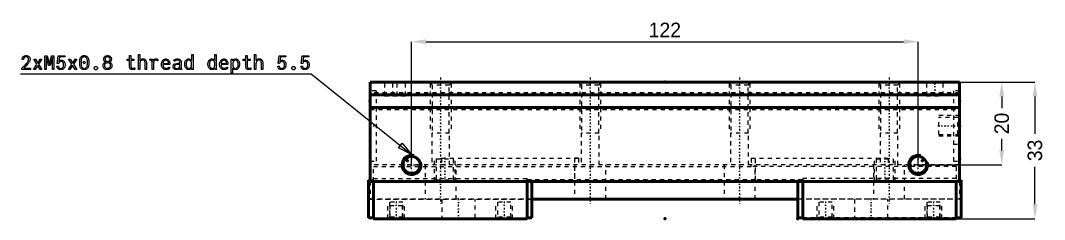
# Model space of a CAD drawing. Header units: millimetres. Extents: x 0 to 771, y 0 to 450.
# Drawn here: x 0 to 246.6, y 205.5 to 253.6 of the extents above; entities that cross this region are included whole.
import ezdxf

# ---------------------------------------------------------------- set-up
doc = ezdxf.new("R2010")
doc.units = ezdxf.units.MM
doc.linetypes.add('Center', pattern=[1.5, 0.45, -0.5, 0.05, -0.5])
doc.linetypes.add('Dashed', pattern=[2, 1, -1])
for name, color, linetype, lineweight in [('2d ConnectionPoints', 7, 'Continuous', 50), ('AM_0', 7, 'Continuous', 50), ('AM_5', 3, 'Continuous', 25), ('AM_7', 7, 'Center', 25), ('AM_9', 6, 'Dashed', 25)]:
    doc.layers.add(name, color=color, linetype=linetype, lineweight=lineweight)
doc.dimstyles.new('ISO-25', dxfattribs={"dimtxt": 2.5, "dimasz": 2.5, "dimexe": 1.25, "dimexo": 0.625, "dimtad": 1, "dimtxsty": 'Standard', "dimcen": 2.5, "dimadec": 0, "dimazin": 0, "dimtfac": 1, "dimtmove": 0, "dimatfit": 3, "dimfxl": 1, "dimarcsym": 0})

# ---------------------------------------------------------------- blocks, each defined once
blk = doc.blocks.new('4_MHF2_16D2_0__FINGER_1_0_in_MHF2_16D2_64_0___1400')
at = {"layer": 'AM_0'}
for p, q in [((83.8, 214.97), (83.8, 205.87)), ((84.2, 214.97), (83.8, 214.97)), ((85, 205.67), (85, 214.67)), ((122, 205.67), (122, 214.67)), ((123.2, 214.67), (123.2, 205.87)), ((85, 205.87), (83.8, 205.87)), ((85, 205.67), (122, 205.67)), ((122, 205.87), (123.2, 205.87))]:
    blk.add_line(p, q, dxfattribs=at)
at = {"layer": 'AM_5', "linetype": 'Dashed'}
for p, q in [((88.5, 205.67), (88.5, 209.67)), ((92.5, 205.67), (92.5, 209.67)), ((114.5, 205.67), (114.5, 209.67)), ((118.5, 205.67), (118.5, 209.67))]:
    blk.add_line(p, q, dxfattribs=at)
at = {"layer": 'AM_7'}
for p, q in [((90.5, 209.87), (90.5, 205.47)), ((105.5, 205.54), (105.5, 210.71)), ((116.5, 209.87), (116.5, 205.47))]:
    blk.add_line(p, q, dxfattribs=at)
at = {"layer": 'AM_9'}
for p, q in [((177, 215.07), (177, 220.27)), ((85, 214.67), (85, 218.27)), ((85, 218.27), (176, 218.27)), ((176, 218.27), (176, 218.67)), ((85, 214.97), (84.2, 214.97)), ((85, 215.37), (122, 215.37)), ((122, 214.67), (122, 215.37)), ((177, 215.07), (122, 215.07)), ((122, 214.97), (123.2, 214.97)), ((123.2, 215.07), (123.2, 214.67)), ((83.8, 210.37), (123.2, 210.37)), ((92.12, 209.67), (88.88, 209.67)), ((88.88, 209.67), (88.88, 206.05)), ((92.12, 206.05), (92.12, 209.67)), ((101.5, 210.37), (101.5, 205.87)), ((109.5, 205.87), (109.5, 210.37)), ((118.12, 209.67), (114.88, 209.67)), ((114.88, 209.67), (114.88, 206.05)), ((118.12, 206.05), (118.12, 209.67)), ((89, 208.87), (92, 208.87)), ((89, 208.87), (89, 205.87)), ((92, 205.87), (92, 208.87)), ((85, 205.87), (122, 205.87)), ((88.88, 206.05), (88.5, 205.67)), ((92.12, 206.05), (88.88, 206.05)), ((92.5, 205.67), (92.12, 206.05)), ((114.88, 206.05), (114.5, 205.67)), ((118.12, 206.05), (114.88, 206.05)), ((118.5, 205.67), (118.12, 206.05))]:
    blk.add_line(p, q, dxfattribs=at)
blk = doc.blocks.new('5_MHF2_16D2_0__FINGER_2_0_in_MHF2_16D2_64_0___1400')
at = {"layer": 'AM_0'}
for p, q in [((187.2, 205.87), (187.2, 214.67)), ((188.4, 214.67), (188.4, 205.67)), ((225.4, 214.67), (225.4, 205.67)), ((226.2, 214.97), (226.6, 214.97)), ((226.6, 205.87), (226.6, 214.97)), ((188.4, 205.87), (187.2, 205.87)), ((225.4, 205.67), (188.4, 205.67)), ((225.4, 205.87), (226.6, 205.87))]:
    blk.add_line(p, q, dxfattribs=at)
at = {"layer": 'AM_5', "linetype": 'Dashed'}
for p, q in [((191.9, 205.67), (191.9, 209.67)), ((195.9, 205.67), (195.9, 209.67)), ((217.9, 205.67), (217.9, 209.67)), ((221.9, 205.67), (221.9, 209.67))]:
    blk.add_line(p, q, dxfattribs=at)
at = {"layer": 'AM_7'}
for p, q in [((193.9, 209.87), (193.9, 205.47)), ((204.9, 205.54), (204.9, 210.71)), ((219.9, 209.87), (219.9, 205.47))]:
    blk.add_line(p, q, dxfattribs=at)
at = {"layer": 'AM_9'}
for p, q in [((134.4, 220.27), (133.4, 220.27)), ((133.4, 220.27), (133.4, 215.07)), ((134.4, 220.27), (134.4, 218.27)), ((225.4, 218.27), (176, 218.27)), ((225.4, 218.27), (225.4, 214.67)), ((188.4, 215.07), (177, 215.07)), ((187.2, 215.07), (187.2, 214.67)), ((188.4, 214.97), (187.2, 214.97)), ((225.4, 215.37), (188.4, 215.37)), ((188.4, 215.37), (188.4, 214.67)), ((225.4, 214.97), (226.2, 214.97)), ((226.6, 210.37), (187.2, 210.37)), ((192.28, 209.67), (192.28, 206.05)), ((195.52, 209.67), (192.28, 209.67)), ((195.52, 206.05), (195.52, 209.67)), ((200.9, 210.37), (200.9, 205.87)), ((208.9, 205.87), (208.9, 210.37)), ((218.28, 209.67), (218.28, 206.05)), ((221.52, 209.67), (218.28, 209.67)), ((221.52, 206.05), (221.52, 209.67)), ((218.4, 208.87), (218.4, 205.87)), ((218.4, 208.87), (221.4, 208.87)), ((221.4, 205.87), (221.4, 208.87)), ((225.4, 205.87), (188.4, 205.87)), ((192.28, 206.05), (191.9, 205.67)), ((195.52, 206.05), (192.28, 206.05)), ((195.9, 205.67), (195.52, 206.05)), ((218.28, 206.05), (217.9, 205.67)), ((221.52, 206.05), (218.28, 206.05)), ((221.9, 205.67), (221.52, 206.05))]:
    blk.add_line(p, q, dxfattribs=at)
blk = doc.blocks.new('6_MHF2_16D2_0__BODY_X_0_in_MHF2_16D2_64_0___1400')
at = {"layer": 'AM_0'}
for p, q in [((226.2, 238.67), (84.2, 238.67)), ((84.2, 238.67), (84.2, 214.67)), ((226.2, 238.67), (226.2, 214.67)), ((226.2, 235.57), (84.2, 235.57)), ((226.2, 232.57), (84.2, 232.57)), ((226.2, 214.67), (84.2, 214.67)), ((187.2, 210.37), (123.2, 210.37))]:
    blk.add_line(p, q, dxfattribs=at)
for centre in [(94.2, 218.67), (216.2, 218.67)]:
    blk.add_circle(centre, 2.07, dxfattribs=at)
at = {"layer": 'AM_5', "linetype": 'Dashed'}
for p, q in [((98.7, 238.37), (98.7, 226.37)), ((103.7, 238.37), (103.7, 226.37)), ((134.7, 238.37), (134.7, 226.37)), ((139.7, 238.37), (139.7, 226.37)), ((170.7, 238.37), (170.7, 226.37)), ((175.7, 238.37), (175.7, 226.37)), ((206.7, 238.37), (206.7, 226.37)), ((211.7, 238.37), (211.7, 226.37)), ((226.2, 230.57), (221.2, 230.57)), ((226.2, 225.57), (221.2, 225.57)), ((99.7, 214.67), (99.7, 220.17)), ((104.7, 214.67), (104.7, 220.17)), ((205.7, 214.67), (205.7, 220.17)), ((210.7, 214.67), (210.7, 220.17))]:
    blk.add_line(p, q, dxfattribs=at)
at = {"layer": 'AM_5'}
for centre in [(94.2, 218.67), (216.2, 218.67)]:
    blk.add_arc(centre, 2.5, 75, 15, dxfattribs=at)
at = {"layer": 'AM_7'}
for p, q in [((101.2, 239.77), (101.2, 208.97)), ((137.2, 239.77), (137.2, 208.97)), ((173.2, 239.77), (173.2, 208.97)), ((209.2, 239.77), (209.2, 208.97)), ((220.2, 238.52), (220.2, 235.22)), ((84.12, 228.07), (85.78, 228.07)), ((220.95, 228.07), (226.45, 228.07)), ((94.2, 216.05), (94.2, 221.3)), ((102.2, 220.45), (102.2, 214.4)), ((208.2, 220.45), (208.2, 214.4)), ((216.2, 216.05), (216.2, 221.3)), ((91.58, 218.67), (96.83, 218.67)), ((213.57, 218.67), (218.82, 218.67))]:
    blk.add_line(p, q, dxfattribs=at)
at = {"layer": 'AM_9'}
for p, q in [((226.2, 238.37), (84.2, 238.37)), ((87.7, 238.37), (87.7, 235.37)), ((89.7, 235.37), (89.7, 238.37)), ((90.7, 235.37), (90.7, 238.37)), ((92.7, 235.37), (92.7, 238.37)), ((98.7, 238.37), (99.13, 237.94)), ((99.13, 237.94), (99.13, 226.37)), ((103.27, 237.94), (99.13, 237.94)), ((103.27, 237.94), (103.7, 238.37)), ((103.27, 226.37), (103.27, 237.94)), ((134.7, 238.37), (135.13, 237.94)), ((135.13, 237.94), (135.13, 226.37)), ((139.27, 237.94), (135.13, 237.94)), ((139.27, 237.94), (139.7, 238.37)), ((139.27, 226.37), (139.27, 237.94)), ((170.7, 238.37), (171.13, 237.94)), ((171.13, 237.94), (171.13, 226.37)), ((175.27, 237.94), (171.13, 237.94)), ((175.27, 237.94), (175.7, 238.37)), ((175.27, 226.37), (175.27, 237.94)), ((206.7, 238.37), (207.13, 237.94)), ((207.13, 237.94), (207.13, 226.37)), ((211.27, 237.94), (207.13, 237.94)), ((211.27, 237.94), (211.7, 238.37)), ((211.27, 226.37), (211.27, 237.94)), ((218.2, 238.37), (218.2, 235.37)), ((222.2, 235.37), (222.2, 238.37)), ((85.7, 236.57), (84.2, 236.57)), ((226.2, 236.07), (84.2, 236.07)), ((85.7, 236.57), (85.7, 219.57)), ((87.7, 235.37), (92.7, 235.37)), ((218.2, 235.37), (222.2, 235.37)), ((226.2, 236.57), (224.7, 236.57)), ((224.7, 236.57), (224.7, 219.57)), ((84.2, 232.07), (226.2, 232.07)), ((226.2, 232.47), (224.7, 232.47)), ((221.2, 226), (221.2, 230.14)), ((225.77, 230.14), (221.2, 230.14)), ((226.2, 230.57), (225.77, 230.14)), ((225.77, 226), (225.77, 230.14)), ((99.05, 226.37), (99.05, 218.67)), ((103.35, 226.37), (99.05, 226.37)), ((103.35, 218.67), (103.35, 226.37)), ((135.05, 226.37), (135.05, 218.67)), ((139.35, 226.37), (135.05, 226.37)), ((139.35, 218.67), (139.35, 226.37)), ((171.05, 226.37), (171.05, 218.67)), ((175.35, 226.37), (171.05, 226.37)), ((175.35, 218.67), (175.35, 226.37)), ((207.05, 226.37), (207.05, 218.67)), ((211.35, 226.37), (207.05, 226.37)), ((211.35, 218.67), (211.35, 226.37)), ((221.2, 226), (225.77, 226)), ((225.77, 226), (226.2, 225.57)), ((224.7, 223.67), (226.2, 223.67)), ((84.2, 219.57), (85.7, 219.57)), ((100.13, 220.17), (100.13, 215.1)), ((100.13, 220.17), (104.27, 220.17)), ((101.4, 220.27), (101.4, 218.67)), ((101.4, 220.27), (134.4, 220.27)), ((104.27, 215.1), (104.27, 220.17)), ((134.4, 220.27), (134.4, 218.67)), ((176, 220.27), (176, 218.67)), ((176, 220.27), (209, 220.27)), ((206.13, 220.17), (206.13, 215.1)), ((206.13, 220.17), (210.27, 220.17)), ((209, 220.27), (209, 218.67)), ((210.27, 215.1), (210.27, 220.17)), ((224.7, 219.57), (226.2, 219.57)), ((226.2, 218.67), (84.2, 218.67)), ((97.45, 218.67), (97.45, 210.37)), ((104.95, 210.37), (104.95, 218.67)), ((133.45, 218.67), (133.45, 210.37)), ((140.95, 210.37), (140.95, 218.67)), ((169.45, 218.67), (169.45, 210.37)), ((176.95, 210.37), (176.95, 218.67)), ((205.45, 218.67), (205.45, 210.37)), ((212.95, 210.37), (212.95, 218.67)), ((84.2, 214.67), (84.2, 210.37)), ((100.13, 215.1), (99.7, 214.67)), ((100.13, 215.1), (104.27, 215.1)), ((104.7, 214.67), (104.27, 215.1)), ((206.13, 215.1), (205.7, 214.67)), ((206.13, 215.1), (210.27, 215.1)), ((210.7, 214.67), (210.27, 215.1)), ((226.2, 214.67), (226.2, 210.37)), ((123.2, 210.37), (84.2, 210.37)), ((226.2, 210.37), (187.2, 210.37))]:
    blk.add_line(p, q, dxfattribs=at)
blk = doc.blocks.new('*D26')
at = {"layer": 'AM_5', "color": 0, "lineweight": -2}
for p, q in [((226.2, 238.67), (244.35, 238.67)), ((244.35, 235.17), (244.35, 226.17)), ((244.35, 209.17), (244.35, 218.17)), ((225.4, 205.67), (244.35, 205.67))]:
    blk.add_line(p, q, dxfattribs=at)
at = {"layer": 'AM_5', "color": 0}
for points in [[(244.93, 235.17), (243.77, 235.17), (244.35, 238.67)], [(243.77, 209.17), (244.93, 209.17), (244.35, 205.67)]]:
    blk.add_solid(points, dxfattribs=at)
at = {"layer": 'Defpoints', "color": 0}
for p in [(226.2, 238.67), (225.4, 205.67), (244.35, 205.67)]:
    blk.add_point(p, dxfattribs=at)
at = {"layer": 'AM_5', "color": 0, "insert": (244.35, 222.17), "char_height": 3.5, "attachment_point": 5, "rotation": 90}
blk.add_mtext('33', dxfattribs=at)
blk = doc.blocks.new('*D27')
at = {"layer": 'AM_5', "color": 0, "lineweight": -2}
for p, q in [((226.2, 238.67), (236.35, 238.67)), ((236.35, 235.17), (236.35, 232.38)), ((236.35, 222.17), (236.35, 224.96)), ((216.2, 218.67), (236.35, 218.67))]:
    blk.add_line(p, q, dxfattribs=at)
at = {"layer": 'AM_5', "color": 0}
for points in [[(236.93, 235.17), (235.77, 235.17), (236.35, 238.67)], [(235.77, 222.17), (236.93, 222.17), (236.35, 218.67)]]:
    blk.add_solid(points, dxfattribs=at)
at = {"layer": 'Defpoints', "color": 0}
for p in [(226.2, 238.67), (216.2, 218.67), (236.35, 218.67)]:
    blk.add_point(p, dxfattribs=at)
at = {"layer": 'AM_5', "color": 0, "insert": (236.35, 228.67), "char_height": 3.5, "attachment_point": 5, "rotation": 90}
blk.add_mtext('20', dxfattribs=at)
blk = doc.blocks.new('*D28')
at = {"layer": 'AM_5', "color": 0, "lineweight": -2}
for p, q in [((94.2, 218.67), (94.2, 248.42)), ((97.7, 248.42), (212.7, 248.42)), ((216.2, 218.67), (216.2, 248.42))]:
    blk.add_line(p, q, dxfattribs=at)
at = {"layer": 'AM_5', "color": 0}
for points in [[(97.7, 249), (97.7, 247.84), (94.2, 248.42)], [(212.7, 247.84), (212.7, 249), (216.2, 248.42)]]:
    blk.add_solid(points, dxfattribs=at)
at = {"layer": 'Defpoints', "color": 0}
for p in [(216.2, 248.42), (94.2, 218.67), (216.2, 218.67)]:
    blk.add_point(p, dxfattribs=at)
at = {"layer": 'AM_5', "color": 0, "insert": (155.2, 251.26), "char_height": 3.5, "attachment_point": 5}
blk.add_mtext('122', dxfattribs=at)

msp = doc.modelspace()

# ---------------------------------------------------------------- linework, layer by layer
at = {"layer": '2d ConnectionPoints'}
for p in [(155.2, 238.67), (220.2, 238.47), (84.2, 234.07), (84.2, 234.07), (226.2, 234.07), (226.2, 234.07), (226.2, 228.07), (226.2, 228.07), (93.2, 219.67), (217.2, 219.67), (226.2, 220.07), (155.2, 205.67), (155.2, 205.67), (187.2, 205.67), (219.9, 205.67)]:
    msp.add_point(p, dxfattribs=at)
at = {"layer": 'AM_5'}
for p, q in [((0, 240.67), (70, 240.67)), ((70, 240.67), (94.2, 221.17))]:
    msp.add_line(p, q, dxfattribs=at)
for points in [[(0.453, 242.148), (0.453, 242.148), (0.603, 242.285), (0.816, 242.485), (0.816, 242.485), (1.016, 242.678), (1.142, 242.804), (1.142, 242.804), (1.263, 242.931), (1.436, 243.13), (1.436, 243.13), (1.599, 243.339), (1.702, 243.485), (1.702, 243.485), (1.793, 243.631), (1.891, 243.838), (1.891, 243.838), (1.944, 244.032), (1.954, 244.154), (1.954, 244.154), (1.951, 244.223), (1.935, 244.32), (1.935, 244.32), (1.905, 244.41), (1.877, 244.466), (1.877, 244.466), (1.844, 244.518), (1.785, 244.587), (1.785, 244.587), (1.716, 244.645), (1.664, 244.678), (1.664, 244.678), (1.609, 244.705), (1.521, 244.734), (1.521, 244.734), (1.426, 244.75), (1.36, 244.753), (1.36, 244.753), (1.287, 244.749), (1.184, 244.733), (1.184, 244.733), (1.088, 244.703), (1.028, 244.675), (1.028, 244.675), (0.973, 244.642), (0.899, 244.581), (0.899, 244.581), (0.836, 244.507), (0.801, 244.451), (0.801, 244.451), (0.771, 244.39), (0.739, 244.291), (0.739, 244.291), (0.722, 244.182), (0.719, 244.104), (0.378, 244.104), (0.378, 244.104), (0.383, 244.221), (0.411, 244.383), (0.411, 244.383), (0.462, 244.531), (0.51, 244.621), (0.51, 244.621), (0.566, 244.703), (0.665, 244.811), (0.665, 244.811), (0.78, 244.899), (0.866, 244.948), (0.866, 244.948), (0.957, 244.988), (1.101, 245.032), (1.101, 245.032), (1.254, 245.055), (1.36, 245.06), (1.36, 245.06), (1.46, 245.056), (1.604, 245.034), (1.604, 245.034), (1.743, 244.993), (1.831, 244.955), (1.831, 244.955), (1.915, 244.909), (2.028, 244.826), (2.028, 244.826), (2.125, 244.725), (2.181, 244.648), (2.181, 244.648), (2.228, 244.564), (2.279, 244.427), (2.279, 244.427), (2.306, 244.277), (2.311, 244.17), (2.311, 244.17), (2.304, 244.049), (2.263, 243.862), (2.263, 243.862), (2.188, 243.671), (2.118, 243.54), (2.118, 243.54), (2.038, 243.41), (1.908, 243.222), (1.908, 243.222), (1.767, 243.042), (1.666, 242.927), (1.666, 242.927), (1.558, 242.81), (1.376, 242.62), (1.376, 242.62), (1.171, 242.413), (1.021, 242.266), (0.78, 242.029), (2.409, 242.027), (2.409, 241.72), (0.332, 241.72), (0.332, 242.039), (0.453, 242.148)], [(3.969, 242.969), (3.2, 244.223), (3.599, 244.223), (4.172, 243.274), (4.775, 244.223), (5.136, 244.223), (4.377, 242.999), (5.173, 241.72), (4.77, 241.72), (4.165, 242.703), (3.526, 241.72), (3.157, 241.72), (3.969, 242.969)], [(5.875, 245.019), (6.462, 245.019), (6.963, 242.958), (7.459, 245.019), (8.055, 245.019), (8.055, 241.72), (7.718, 241.72), (7.718, 244.673), (7.695, 244.662), (7.172, 242.653), (6.758, 242.653), (6.228, 244.662), (6.212, 244.671), (6.212, 241.72), (5.875, 241.72), (5.875, 245.019)], [(9.717, 241.679), (9.717, 241.679), (9.615, 241.683), (9.468, 241.701), (9.468, 241.701), (9.331, 241.735), (9.244, 241.767), (9.244, 241.767), (9.163, 241.806), (9.054, 241.878), (9.054, 241.878), (8.96, 241.969), (8.906, 242.039), (8.906, 242.039), (8.861, 242.116), (8.811, 242.247), (8.811, 242.247), (8.785, 242.394), (8.78, 242.503), (9.135, 242.503), (9.135, 242.503), (9.141, 242.401), (9.176, 242.267), (9.176, 242.267), (9.24, 242.158), (9.3, 242.098), (9.3, 242.098), (9.37, 242.049), (9.49, 241.995), (9.49, 241.995), (9.628, 241.967), (9.731, 241.961), (9.731, 241.961), (9.819, 241.966), (9.939, 241.991), (9.939, 241.991), (10.045, 242.038), (10.109, 242.082), (10.109, 242.082), (10.165, 242.133), (10.239, 242.221), (10.239, 242.221), (10.298, 242.323), (10.329, 242.398), (10.329, 242.398), (10.355, 242.478), (10.382, 242.603), (10.382, 242.603), (10.397, 242.734), (10.4, 242.826), (10.4, 242.826), (10.397, 242.909), (10.383, 243.031), (10.383, 243.031), (10.356, 243.147), (10.331, 243.223), (10.331, 243.223), (10.301, 243.294), (10.246, 243.39), (10.246, 243.39), (10.177, 243.473), (10.124, 243.522), (10.124, 243.522), (10.066, 243.563), (9.969, 243.607), (9.969, 243.607), (9.86, 243.631), (9.781, 243.636), (9.781, 243.636), (9.696, 243.63), (9.577, 243.601), (9.577, 243.601), (9.467, 243.547), (9.399, 243.497), (9.399, 243.497), (9.337, 243.437), (9.26, 243.332), (9.26, 243.332), (9.203, 243.209), (9.176, 243.117), (8.83, 243.117), (9.067, 245.028), (10.673, 245.028), (10.673, 244.732), (9.39, 244.732), (9.244, 243.638), (9.244, 243.638), (9.292, 243.697), (9.367, 243.773), (9.367, 243.773), (9.446, 243.837), (9.501, 243.871), (9.501, 243.871), (9.559, 243.899), (9.652, 243.93), (9.652, 243.93), (9.754, 243.946), (9.826, 243.95), (9.826, 243.95), (9.938, 243.943), (10.094, 243.912), (10.094, 243.912), (10.236, 243.853), (10.322, 243.799), (10.322, 243.799), (10.402, 243.735), (10.507, 243.622), (10.507, 243.622), (10.593, 243.49), (10.641, 243.391), (10.641, 243.391), (10.68, 243.285), (10.723, 243.118), (10.723, 243.118), (10.746, 242.941), (10.75, 242.817), (10.75, 242.817), (10.745, 242.686), (10.718, 242.501), (10.718, 242.501), (10.667, 242.33), (10.62, 242.224), (10.62, 242.224), (10.564, 242.125), (10.465, 241.994), (10.465, 241.994), (10.346, 241.884), (10.256, 241.822), (10.256, 241.822), (10.16, 241.771), (10.004, 241.715), (10.004, 241.715), (9.836, 241.685), (9.717, 241.679)], [(12.369, 242.969), (11.6, 244.223), (11.999, 244.223), (12.572, 243.274), (13.175, 244.223), (13.536, 244.223), (12.777, 242.999), (13.573, 241.72), (13.17, 241.72), (12.565, 242.703), (11.926, 241.72), (11.557, 241.72), (12.369, 242.969)], [(15.363, 241.675), (15.363, 241.675), (15.191, 241.683), (14.965, 241.727), (14.965, 241.727), (14.777, 241.808), (14.673, 241.884), (14.673, 241.884), (14.584, 241.974), (14.473, 242.132), (14.473, 242.132), (14.391, 242.318), (14.351, 242.458), (14.351, 242.458), (14.322, 242.612), (14.289, 242.871), (14.289, 242.871), (14.272, 243.165), (14.268, 243.381), (14.268, 243.381), (14.272, 243.591), (14.289, 243.879), (14.289, 243.879), (14.322, 244.134), (14.353, 244.286), (14.353, 244.286), (14.393, 244.425), (14.476, 244.61), (14.476, 244.61), (14.587, 244.767), (14.677, 244.856), (14.677, 244.856), (14.781, 244.931), (14.968, 245.012), (14.968, 245.012), (15.193, 245.056), (15.363, 245.064), (15.363, 245.064), (15.534, 245.056), (15.759, 245.012), (15.759, 245.012), (15.947, 244.931), (16.051, 244.856), (16.051, 244.856), (16.141, 244.767), (16.252, 244.61), (16.252, 244.61), (16.336, 244.425), (16.376, 244.287), (16.376, 244.287), (16.407, 244.136), (16.44, 243.88), (16.44, 243.88), (16.458, 243.592), (16.462, 243.381), (16.462, 243.381), (16.458, 243.169), (16.439, 242.877), (16.439, 242.877), (16.405, 242.619), (16.373, 242.464), (16.373, 242.464), (16.331, 242.323), (16.246, 242.135), (16.246, 242.135), (16.133, 241.975), (16.043, 241.885), (16.043, 241.885), (15.939, 241.809), (15.752, 241.727), (15.752, 241.727), (15.53, 241.683), (15.363, 241.675)], [(15.363, 241.975), (15.363, 241.975), (15.483, 241.982), (15.641, 242.02), (15.641, 242.02), (15.773, 242.091), (15.846, 242.157), (15.846, 242.157), (15.909, 242.234), (15.988, 242.369), (15.988, 242.369), (16.046, 242.525), (16.074, 242.641), (16.074, 242.641), (16.095, 242.768), (16.117, 242.978), (16.117, 242.978), (16.129, 243.211), (16.132, 243.381), (16.132, 243.381), (16.13, 243.56), (16.119, 243.802), (16.119, 243.802), (16.099, 244.013), (16.08, 244.135), (16.08, 244.135), (16.055, 244.245), (16, 244.393), (16, 244.393), (15.924, 244.519), (15.862, 244.591), (15.862, 244.591), (15.789, 244.652), (15.654, 244.717), (15.654, 244.717), (15.489, 244.753), (15.363, 244.759), (15.363, 244.759), (15.237, 244.753), (15.074, 244.717), (15.074, 244.717), (14.94, 244.652), (14.867, 244.591), (14.867, 244.591), (14.805, 244.519), (14.729, 244.393), (14.729, 244.393), (14.675, 244.245), (14.65, 244.135), (14.65, 244.135), (14.631, 244.013), (14.611, 243.802), (14.611, 243.802), (14.6, 243.56), (14.598, 243.381), (14.598, 243.381), (14.601, 243.21), (14.612, 242.975), (14.612, 242.975), (14.634, 242.765), (14.654, 242.639), (14.654, 242.639), (14.681, 242.524), (14.738, 242.368), (14.738, 242.368), (14.815, 242.234), (14.878, 242.157), (14.878, 242.157), (14.951, 242.091), (15.083, 242.02), (15.083, 242.02), (15.242, 241.982), (15.363, 241.975)], [(20.97, 241.684), (20.97, 241.684), (20.855, 241.687), (20.69, 241.708), (20.69, 241.708), (20.534, 241.745), (20.435, 241.78), (20.435, 241.78), (20.341, 241.823), (20.215, 241.905), (20.215, 241.905), (20.107, 242.007), (20.044, 242.086), (20.044, 242.086), (19.99, 242.174), (19.933, 242.323), (19.933, 242.323), (19.902, 242.493), (19.896, 242.616), (19.896, 242.616), (19.902, 242.735), (19.933, 242.9), (19.933, 242.9), (19.991, 243.049), (20.045, 243.14), (20.045, 243.14), (20.108, 243.222), (20.219, 243.328), (20.219, 243.328), (20.348, 243.413), (20.444, 243.458), (20.444, 243.458), (20.299, 243.557), (20.142, 243.75), (20.142, 243.75), (20.057, 243.999), (20.041, 244.195), (20.041, 244.195), (20.047, 244.305), (20.074, 244.457), (20.074, 244.457), (20.126, 244.593), (20.173, 244.675), (20.173, 244.675), (20.229, 244.75), (20.325, 244.846), (20.325, 244.846), (20.436, 244.925), (20.518, 244.968), (20.518, 244.968), (20.604, 245.002), (20.737, 245.04), (20.737, 245.04), (20.875, 245.06), (20.97, 245.064), (20.97, 245.064), (21.069, 245.061), (21.212, 245.042), (21.212, 245.042), (21.347, 245.007), (21.434, 244.974), (21.434, 244.974), (21.515, 244.935), (21.624, 244.861), (21.624, 244.861), (21.719, 244.769), (21.774, 244.699), (21.774, 244.699), (21.82, 244.621), (21.87, 244.492), (21.87, 244.492), (21.897, 244.346), (21.902, 244.241), (21.902, 244.241), (21.898, 244.137), (21.874, 243.99), (21.874, 243.99), (21.831, 243.855), (21.791, 243.771), (21.791, 243.771), (21.743, 243.693), (21.656, 243.591), (21.656, 243.591), (21.553, 243.507), (21.475, 243.46), (21.475, 243.46), (21.572, 243.413), (21.704, 243.326), (21.704, 243.326), (21.817, 243.222), (21.882, 243.142), (21.882, 243.142), (21.937, 243.056), (21.996, 242.916), (21.996, 242.916), (22.028, 242.765), (22.034, 242.657), (22.034, 242.657), (22.028, 242.527), (21.997, 242.348), (21.997, 242.348), (21.94, 242.192), (21.886, 242.1), (21.886, 242.1), (21.824, 242.017), (21.715, 241.911), (21.715, 241.911), (21.591, 241.827), (21.498, 241.783), (21.498, 241.783), (21.401, 241.747), (21.246, 241.708), (21.246, 241.708), (21.083, 241.688), (20.97, 241.684)], [(20.97, 243.661), (20.97, 243.661), (21.081, 243.666), (21.229, 243.695), (21.229, 243.695), (21.354, 243.749), (21.425, 243.799), (21.425, 243.799), (21.484, 243.859), (21.547, 243.964), (21.547, 243.964), (21.582, 244.088), (21.588, 244.182), (21.588, 244.182), (21.582, 244.285), (21.549, 244.423), (21.549, 244.423), (21.486, 244.539), (21.429, 244.605), (21.429, 244.605), (21.36, 244.66), (21.235, 244.719), (21.235, 244.719), (21.084, 244.751), (20.97, 244.757), (20.97, 244.757), (20.858, 244.751), (20.711, 244.718), (20.711, 244.718), (20.588, 244.658), (20.519, 244.602), (20.519, 244.602), (20.462, 244.536), (20.4, 244.418), (20.4, 244.418), (20.366, 244.278), (20.36, 244.172), (20.36, 244.172), (20.366, 244.08), (20.399, 243.958), (20.399, 243.958), (20.46, 243.854), (20.516, 243.796), (20.516, 243.796), (20.584, 243.747), (20.707, 243.694), (20.707, 243.694), (20.856, 243.666), (20.97, 243.661)], [(26.909, 241.67), (26.909, 241.67), (26.83, 241.673), (26.722, 241.691), (26.722, 241.691), (26.625, 241.725), (26.566, 241.755), (26.566, 241.755), (26.513, 241.792), (26.444, 241.857), (26.444, 241.857), (26.387, 241.934), (26.356, 241.992), (26.356, 241.992), (26.33, 242.054), (26.303, 242.154), (26.303, 242.154), (26.288, 242.262), (26.285, 242.339), (26.285, 243.904), (25.657, 243.904), (25.657, 244.223), (26.285, 244.223), (26.285, 245.046), (26.613, 245.046), (26.613, 244.223), (27.323, 244.223), (27.323, 243.904), (26.613, 243.904), (26.613, 242.453), (26.613, 242.453), (26.614, 242.395), (26.621, 242.317), (26.621, 242.317), (26.634, 242.249), (26.646, 242.209), (26.646, 242.209), (26.661, 242.174), (26.694, 242.127), (26.694, 242.127), (26.739, 242.088), (26.774, 242.066), (26.774, 242.066), (26.816, 242.048), (26.891, 242.028), (26.891, 242.028), (26.981, 242.018), (27.05, 242.016), (27.05, 242.016), (27.1, 242.019), (27.207, 242.034), (27.207, 242.034), (27.351, 242.062), (27.468, 242.089), (27.514, 242.098), (27.514, 241.756), (27.514, 241.756), (27.449, 241.742), (27.354, 241.723), (27.354, 241.723), (27.261, 241.705), (27.201, 241.695), (27.201, 241.695), (27.141, 241.686), (27.053, 241.676), (27.053, 241.676), (26.966, 241.671), (26.909, 241.67)], [(28.389, 245.315), (28.717, 245.315), (28.717, 243.863), (28.717, 243.863), (28.774, 243.943), (28.871, 244.047), (28.871, 244.047), (28.982, 244.134), (29.062, 244.182), (29.062, 244.182), (29.147, 244.221), (29.28, 244.263), (29.28, 244.263), (29.418, 244.286), (29.513, 244.291), (29.513, 244.291), (29.811, 244.255), (30.134, 244.067), (30.134, 244.067), (30.308, 243.717), (30.341, 243.394), (30.341, 241.72), (30.013, 241.72), (30.013, 243.249), (30.013, 243.249), (30.012, 243.339), (30.004, 243.462), (30.004, 243.462), (29.99, 243.572), (29.977, 243.638), (29.977, 243.638), (29.959, 243.698), (29.919, 243.781), (29.919, 243.781), (29.863, 243.854), (29.817, 243.897), (29.817, 243.897), (29.762, 243.934), (29.662, 243.974), (29.662, 243.974), (29.539, 243.995), (29.445, 244), (29.445, 244), (29.301, 243.988), (29.116, 243.926), (29.116, 243.926), (28.969, 243.81), (28.891, 243.704), (28.891, 243.704), (28.828, 243.576), (28.76, 243.348), (28.76, 243.348), (28.724, 243.076), (28.717, 242.871), (28.717, 241.72), (28.389, 241.72), (28.389, 245.315)], [(31.687, 241.72), (31.687, 241.72), (31.688, 241.823), (31.69, 242.035), (31.69, 242.035), (31.693, 242.317), (31.696, 242.544), (31.701, 243.003), (31.701, 243.003), (31.7, 243.123), (31.698, 243.283), (31.698, 243.283), (31.694, 243.419), (31.691, 243.496), (31.691, 243.496), (31.686, 243.563), (31.679, 243.651), (31.679, 243.651), (31.67, 243.722), (31.663, 243.761), (31.663, 243.761), (31.656, 243.796), (31.643, 243.849), (31.643, 243.849), (31.627, 243.903), (31.614, 243.94), (31.169, 243.94), (31.169, 244.223), (31.876, 244.223), (31.928, 243.727), (31.928, 243.727), (31.947, 243.794), (31.984, 243.888), (31.984, 243.888), (32.034, 243.973), (32.074, 244.023), (32.074, 244.023), (32.118, 244.07), (32.189, 244.13), (32.189, 244.13), (32.266, 244.18), (32.321, 244.207), (32.321, 244.207), (32.377, 244.229), (32.46, 244.253), (32.46, 244.253), (32.543, 244.266), (32.597, 244.268), (32.597, 244.268), (32.665, 244.265), (32.768, 244.25), (32.768, 244.25), (32.87, 244.223), (32.937, 244.197), (32.937, 244.197), (33.002, 244.168), (33.09, 244.117), (33.09, 244.117), (33.164, 244.06), (33.207, 244.018), (33.016, 243.795), (33.016, 243.795), (32.99, 243.82), (32.942, 243.857), (32.942, 243.857), (32.882, 243.892), (32.835, 243.915), (32.835, 243.915), (32.784, 243.936), (32.702, 243.958), (32.702, 243.958), (32.614, 243.97), (32.552, 243.972), (32.552, 243.972), (32.441, 243.96), (32.3, 243.895), (32.3, 243.895), (32.192, 243.774), (32.138, 243.663), (32.138, 243.663), (32.095, 243.528), (32.049, 243.283), (32.049, 243.283), (32.024, 242.987), (32.019, 242.762), (32.019, 241.72), (31.687, 241.72)], [(35.008, 241.684), (35.008, 241.684), (34.909, 241.689), (34.761, 241.717), (34.761, 241.717), (34.614, 241.769), (34.517, 241.817), (34.517, 241.817), (34.423, 241.876), (34.294, 241.99), (34.294, 241.99), (34.179, 242.132), (34.111, 242.243), (34.111, 242.243), (34.052, 242.367), (33.989, 242.577), (33.989, 242.577), (33.955, 242.815), (33.948, 242.989), (33.948, 242.989), (33.954, 243.127), (33.984, 243.325), (33.984, 243.325), (34.041, 243.511), (34.094, 243.63), (34.094, 243.63), (34.156, 243.741), (34.264, 243.889), (34.264, 243.889), (34.39, 244.015), (34.484, 244.087), (34.484, 244.087), (34.583, 244.147), (34.738, 244.213), (34.738, 244.213), (34.901, 244.248), (35.013, 244.254), (35.013, 244.254), (35.123, 244.248), (35.279, 244.215), (35.279, 244.215), (35.424, 244.152), (35.514, 244.095), (35.514, 244.095), (35.598, 244.025), (35.71, 243.898), (35.71, 243.898), (35.805, 243.743), (35.858, 243.624), (35.858, 243.624), (35.903, 243.495), (35.951, 243.281), (35.951, 243.281), (35.977, 243.045), (35.982, 242.876), (34.308, 242.876), (34.308, 242.876), (34.312, 242.716), (34.349, 242.507), (34.349, 242.507), (34.42, 242.334), (34.486, 242.239), (34.486, 242.239), (34.567, 242.16), (34.71, 242.075), (34.71, 242.075), (34.883, 242.029), (35.013, 242.02), (35.013, 242.02), (35.115, 242.023), (35.255, 242.039), (35.255, 242.039), (35.38, 242.067), (35.455, 242.093), (35.455, 242.093), (35.525, 242.123), (35.624, 242.173), (35.624, 242.173), (35.716, 242.227), (35.773, 242.266), (35.959, 241.993), (35.959, 241.993), (35.89, 241.941), (35.776, 241.87), (35.776, 241.87), (35.649, 241.808), (35.558, 241.771), (35.558, 241.771), (35.46, 241.74), (35.303, 241.706), (35.303, 241.706), (35.131, 241.687), (35.008, 241.684)], [(37.565, 241.675), (37.565, 241.675), (37.473, 241.678), (37.343, 241.694), (37.343, 241.694), (37.222, 241.723), (37.146, 241.751), (37.146, 241.751), (37.076, 241.784), (36.982, 241.847), (36.982, 241.847), (36.902, 241.925), (36.856, 241.985), (36.856, 241.985), (36.818, 242.051), (36.777, 242.162), (36.777, 242.162), (36.755, 242.287), (36.75, 242.377), (36.75, 242.377), (36.767, 242.559), (36.856, 242.785), (36.856, 242.785), (37.02, 242.956), (37.172, 243.038), (37.172, 243.038), (37.346, 243.101), (37.627, 243.168), (37.627, 243.168), (37.931, 243.202), (38.147, 243.206), (38.407, 243.201), (38.407, 243.303), (38.407, 243.303), (38.405, 243.362), (38.399, 243.448), (38.399, 243.448), (38.386, 243.532), (38.375, 243.587), (38.375, 243.587), (38.358, 243.64), (38.318, 243.717), (38.318, 243.717), (38.259, 243.791), (38.21, 243.838), (38.21, 243.838), (38.151, 243.88), (38.042, 243.925), (38.042, 243.925), (37.907, 243.949), (37.804, 243.954), (37.804, 243.954), (37.72, 243.951), (37.602, 243.938), (37.602, 243.938), (37.493, 243.912), (37.425, 243.888), (37.425, 243.888), (37.358, 243.859), (37.251, 243.807), (37.251, 243.807), (37.138, 243.743), (37.06, 243.695), (36.891, 243.94), (36.891, 243.94), (36.947, 243.976), (37.025, 244.023), (37.025, 244.023), (37.097, 244.066), (37.143, 244.091), (37.143, 244.091), (37.19, 244.114), (37.27, 244.148), (37.27, 244.148), (37.363, 244.181), (37.432, 244.202), (37.432, 244.202), (37.505, 244.221), (37.62, 244.241), (37.62, 244.241), (37.741, 244.252), (37.826, 244.254), (37.826, 244.254), (37.981, 244.247), (38.182, 244.209), (38.182, 244.209), (38.346, 244.137), (38.435, 244.071), (38.435, 244.071), (38.509, 243.997), (38.598, 243.883), (38.598, 243.883), (38.659, 243.764), (38.684, 243.683), (38.684, 243.683), (38.701, 243.602), (38.72, 243.483), (38.72, 243.483), (38.73, 243.366), (38.732, 243.29), (38.732, 242.421), (38.732, 242.421), (38.734, 242.291), (38.742, 242.086), (38.742, 242.086), (38.758, 241.87), (38.773, 241.72), (38.461, 241.72), (38.461, 241.72), (38.459, 241.743), (38.457, 241.785), (38.457, 241.785), (38.454, 241.837), (38.452, 241.877), (38.438, 242.066), (38.438, 242.066), (38.385, 241.988), (38.287, 241.888), (38.287, 241.888), (38.166, 241.808), (38.073, 241.767), (38.073, 241.767), (37.975, 241.733), (37.824, 241.698), (37.824, 241.698), (37.67, 241.678), (37.565, 241.675)], [(40.517, 241.693), (40.517, 241.693), (40.392, 241.7), (40.221, 241.741), (40.221, 241.741), (40.069, 241.816), (39.978, 241.885), (39.978, 241.885), (39.896, 241.966), (39.79, 242.104), (39.79, 242.104), (39.705, 242.262), (39.66, 242.377), (39.66, 242.377), (39.623, 242.499), (39.583, 242.684), (39.583, 242.684), (39.561, 242.874), (39.557, 243.003), (39.557, 243.003), (39.561, 243.126), (39.582, 243.307), (39.582, 243.307), (39.621, 243.483), (39.657, 243.598), (39.657, 243.598), (39.702, 243.708), (39.785, 243.858), (39.785, 243.858), (39.889, 243.989), (39.969, 244.067), (39.969, 244.067), (40.058, 244.133), (40.206, 244.204), (40.206, 244.204), (40.373, 244.242), (40.494, 244.25), (40.494, 244.25), (40.585, 244.246), (40.715, 244.227), (40.715, 244.227), (40.839, 244.191), (40.918, 244.158), (40.918, 244.158), (40.992, 244.116), (41.093, 244.036), (41.093, 244.036), (41.18, 243.934), (41.232, 243.854), (41.232, 245.315), (41.559, 245.315), (41.559, 242.266), (41.559, 242.266), (41.559, 242.233), (41.56, 242.18), (41.56, 242.18), (41.561, 242.122), (41.561, 242.081), (41.561, 242.081), (41.562, 242.04), (41.564, 241.987), (41.564, 241.987), (41.565, 241.943), (41.566, 241.918), (41.573, 241.72), (41.282, 241.72), (41.232, 242.075), (41.232, 242.075), (41.17, 241.998), (41.074, 241.899), (41.074, 241.899), (40.975, 241.822), (40.906, 241.781), (40.906, 241.781), (40.835, 241.749), (40.723, 241.715), (40.723, 241.715), (40.602, 241.696), (40.517, 241.693)], [(46.117, 241.693), (46.117, 241.693), (45.992, 241.7), (45.821, 241.741), (45.821, 241.741), (45.669, 241.816), (45.578, 241.885), (45.578, 241.885), (45.496, 241.966), (45.39, 242.104), (45.39, 242.104), (45.305, 242.262), (45.26, 242.377), (45.26, 242.377), (45.223, 242.499), (45.183, 242.684), (45.183, 242.684), (45.161, 242.874), (45.157, 243.003), (45.157, 243.003), (45.161, 243.126), (45.182, 243.307), (45.182, 243.307), (45.221, 243.483), (45.257, 243.598), (45.257, 243.598), (45.302, 243.708), (45.385, 243.858), (45.385, 243.858), (45.489, 243.989), (45.569, 244.067), (45.569, 244.067), (45.658, 244.133), (45.806, 244.204), (45.806, 244.204), (45.973, 244.242), (46.094, 244.25), (46.094, 244.25), (46.185, 244.246), (46.315, 244.227), (46.315, 244.227), (46.439, 244.191), (46.518, 244.158), (46.518, 244.158), (46.592, 244.116), (46.693, 244.036), (46.693, 244.036), (46.78, 243.934), (46.832, 243.854), (46.832, 245.315), (47.159, 245.315), (47.159, 242.266), (47.159, 242.266), (47.159, 242.233), (47.16, 242.18), (47.16, 242.18), (47.161, 242.122), (47.161, 242.081), (47.161, 242.081), (47.162, 242.04), (47.164, 241.987), (47.164, 241.987), (47.165, 241.943), (47.166, 241.918), (47.173, 241.72), (46.882, 241.72), (46.832, 242.075), (46.832, 242.075), (46.77, 241.998), (46.674, 241.899), (46.674, 241.899), (46.575, 241.822), (46.506, 241.781), (46.506, 241.781), (46.435, 241.749), (46.323, 241.715), (46.323, 241.715), (46.202, 241.696), (46.117, 241.693)], [(49.008, 241.684), (49.008, 241.684), (48.909, 241.689), (48.761, 241.717), (48.761, 241.717), (48.614, 241.769), (48.517, 241.817), (48.517, 241.817), (48.423, 241.876), (48.294, 241.99), (48.294, 241.99), (48.179, 242.132), (48.111, 242.243), (48.111, 242.243), (48.052, 242.367), (47.989, 242.577), (47.989, 242.577), (47.955, 242.815), (47.948, 242.989), (47.948, 242.989), (47.954, 243.127), (47.984, 243.325), (47.984, 243.325), (48.041, 243.511), (48.094, 243.63), (48.094, 243.63), (48.156, 243.741), (48.264, 243.889), (48.264, 243.889), (48.39, 244.015), (48.484, 244.087), (48.484, 244.087), (48.583, 244.147), (48.738, 244.213), (48.738, 244.213), (48.901, 244.248), (49.013, 244.254), (49.013, 244.254), (49.123, 244.248), (49.279, 244.215), (49.279, 244.215), (49.424, 244.152), (49.514, 244.095), (49.514, 244.095), (49.598, 244.025), (49.71, 243.898), (49.71, 243.898), (49.805, 243.743), (49.858, 243.624), (49.858, 243.624), (49.903, 243.495), (49.951, 243.281), (49.951, 243.281), (49.977, 243.045), (49.982, 242.876), (48.308, 242.876), (48.308, 242.876), (48.312, 242.716), (48.349, 242.507), (48.349, 242.507), (48.42, 242.334), (48.486, 242.239), (48.486, 242.239), (48.567, 242.16), (48.71, 242.075), (48.71, 242.075), (48.883, 242.029), (49.013, 242.02), (49.013, 242.02), (49.115, 242.023), (49.255, 242.039), (49.255, 242.039), (49.38, 242.067), (49.455, 242.093), (49.455, 242.093), (49.525, 242.123), (49.624, 242.173), (49.624, 242.173), (49.716, 242.227), (49.773, 242.266), (49.959, 241.993), (49.959, 241.993), (49.89, 241.941), (49.776, 241.87), (49.776, 241.87), (49.649, 241.808), (49.558, 241.771), (49.558, 241.771), (49.46, 241.74), (49.303, 241.706), (49.303, 241.706), (49.131, 241.687), (49.008, 241.684)], [(50.778, 243.663), (50.778, 243.663), (50.777, 243.784), (50.774, 243.956), (50.774, 243.956), (50.769, 244.119), (50.764, 244.223), (51.078, 244.223), (51.092, 243.79), (51.092, 243.79), (51.146, 243.878), (51.236, 243.994), (51.236, 243.994), (51.338, 244.09), (51.411, 244.144), (51.411, 244.144), (51.489, 244.189), (51.615, 244.237), (51.615, 244.237), (51.751, 244.263), (51.847, 244.268), (51.847, 244.268), (51.967, 244.26), (52.132, 244.22), (52.132, 244.22), (52.279, 244.146), (52.366, 244.077), (52.366, 244.077), (52.444, 243.996), (52.545, 243.86), (52.545, 243.86), (52.626, 243.704), (52.669, 243.59), (52.669, 243.59), (52.704, 243.471), (52.742, 243.289), (52.742, 243.289), (52.762, 243.102), (52.766, 242.976), (52.766, 242.976), (52.762, 242.845), (52.74, 242.655), (52.74, 242.655), (52.698, 242.471), (52.66, 242.352), (52.66, 242.352), (52.613, 242.239), (52.525, 242.086), (52.525, 242.086), (52.415, 241.952), (52.329, 241.874), (52.329, 241.874), (52.235, 241.807), (52.076, 241.735), (52.076, 241.735), (51.896, 241.696), (51.765, 241.688), (51.765, 241.688), (51.682, 241.691), (51.566, 241.709), (51.566, 241.709), (51.46, 241.741), (51.395, 241.771), (51.395, 241.771), (51.334, 241.808), (51.245, 241.878), (51.245, 241.878), (51.16, 241.966), (51.105, 242.034), (51.105, 240.856), (50.778, 240.856), (50.778, 243.663)], [(54.909, 241.67), (54.909, 241.67), (54.83, 241.673), (54.722, 241.691), (54.722, 241.691), (54.625, 241.725), (54.566, 241.755), (54.566, 241.755), (54.513, 241.792), (54.444, 241.857), (54.444, 241.857), (54.387, 241.934), (54.356, 241.992), (54.356, 241.992), (54.33, 242.054), (54.303, 242.154), (54.303, 242.154), (54.288, 242.262), (54.285, 242.339), (54.285, 243.904), (53.657, 243.904), (53.657, 244.223), (54.285, 244.223), (54.285, 245.046), (54.613, 245.046), (54.613, 244.223), (55.323, 244.223), (55.323, 243.904), (54.613, 243.904), (54.613, 242.453), (54.613, 242.453), (54.614, 242.395), (54.621, 242.317), (54.621, 242.317), (54.634, 242.249), (54.646, 242.209), (54.646, 242.209), (54.661, 242.174), (54.694, 242.127), (54.694, 242.127), (54.739, 242.088), (54.774, 242.066), (54.774, 242.066), (54.816, 242.048), (54.891, 242.028), (54.891, 242.028), (54.981, 242.018), (55.05, 242.016), (55.05, 242.016), (55.1, 242.019), (55.207, 242.034), (55.207, 242.034), (55.351, 242.062), (55.468, 242.089), (55.514, 242.098), (55.514, 241.756), (55.514, 241.756), (55.449, 241.742), (55.354, 241.723), (55.354, 241.723), (55.261, 241.705), (55.201, 241.695), (55.201, 241.695), (55.141, 241.686), (55.053, 241.676), (55.053, 241.676), (54.966, 241.671), (54.909, 241.67)], [(56.389, 245.315), (56.717, 245.315), (56.717, 243.863), (56.717, 243.863), (56.774, 243.943), (56.871, 244.047), (56.871, 244.047), (56.982, 244.134), (57.062, 244.182), (57.062, 244.182), (57.147, 244.221), (57.28, 244.263), (57.28, 244.263), (57.418, 244.286), (57.513, 244.291), (57.513, 244.291), (57.811, 244.255), (58.134, 244.067), (58.134, 244.067), (58.308, 243.717), (58.341, 243.394), (58.341, 241.72), (58.013, 241.72), (58.013, 243.249), (58.013, 243.249), (58.012, 243.339), (58.004, 243.462), (58.004, 243.462), (57.99, 243.572), (57.977, 243.638), (57.977, 243.638), (57.959, 243.698), (57.919, 243.781), (57.919, 243.781), (57.863, 243.854), (57.817, 243.897), (57.817, 243.897), (57.762, 243.934), (57.662, 243.974), (57.662, 243.974), (57.539, 243.995), (57.445, 244), (57.445, 244), (57.301, 243.988), (57.116, 243.926), (57.116, 243.926), (56.969, 243.81), (56.891, 243.704), (56.891, 243.704), (56.828, 243.576), (56.76, 243.348), (56.76, 243.348), (56.724, 243.076), (56.717, 242.871), (56.717, 241.72), (56.389, 241.72), (56.389, 245.315)], [(62.917, 241.679), (62.917, 241.679), (62.815, 241.683), (62.668, 241.701), (62.668, 241.701), (62.531, 241.735), (62.444, 241.767), (62.444, 241.767), (62.363, 241.806), (62.254, 241.878), (62.254, 241.878), (62.16, 241.969), (62.106, 242.039), (62.106, 242.039), (62.061, 242.116), (62.011, 242.247), (62.011, 242.247), (61.985, 242.394), (61.98, 242.503), (62.335, 242.503), (62.335, 242.503), (62.341, 242.401), (62.376, 242.267), (62.376, 242.267), (62.44, 242.158), (62.5, 242.098), (62.5, 242.098), (62.57, 242.049), (62.69, 241.995), (62.69, 241.995), (62.828, 241.967), (62.931, 241.961), (62.931, 241.961), (63.019, 241.966), (63.139, 241.991), (63.139, 241.991), (63.245, 242.038), (63.309, 242.082), (63.309, 242.082), (63.365, 242.133), (63.439, 242.221), (63.439, 242.221), (63.498, 242.323), (63.529, 242.398), (63.529, 242.398), (63.555, 242.478), (63.582, 242.603), (63.582, 242.603), (63.597, 242.734), (63.6, 242.826), (63.6, 242.826), (63.597, 242.909), (63.583, 243.031), (63.583, 243.031), (63.556, 243.147), (63.531, 243.223), (63.531, 243.223), (63.501, 243.294), (63.446, 243.39), (63.446, 243.39), (63.377, 243.473), (63.324, 243.522), (63.324, 243.522), (63.266, 243.563), (63.169, 243.607), (63.169, 243.607), (63.06, 243.631), (62.981, 243.636), (62.981, 243.636), (62.896, 243.63), (62.777, 243.601), (62.777, 243.601), (62.667, 243.547), (62.599, 243.497), (62.599, 243.497), (62.537, 243.437), (62.46, 243.332), (62.46, 243.332), (62.403, 243.209), (62.376, 243.117), (62.03, 243.117), (62.267, 245.028), (63.873, 245.028), (63.873, 244.732), (62.59, 244.732), (62.444, 243.638), (62.444, 243.638), (62.492, 243.697), (62.567, 243.773), (62.567, 243.773), (62.646, 243.837), (62.701, 243.871), (62.701, 243.871), (62.759, 243.899), (62.852, 243.93), (62.852, 243.93), (62.954, 243.946), (63.026, 243.95), (63.026, 243.95), (63.138, 243.943), (63.294, 243.912), (63.294, 243.912), (63.436, 243.853), (63.522, 243.799), (63.522, 243.799), (63.602, 243.735), (63.707, 243.622), (63.707, 243.622), (63.793, 243.49), (63.841, 243.391), (63.841, 243.391), (63.88, 243.285), (63.923, 243.118), (63.923, 243.118), (63.946, 242.941), (63.95, 242.817), (63.95, 242.817), (63.945, 242.686), (63.918, 242.501), (63.918, 242.501), (63.867, 242.33), (63.82, 242.224), (63.82, 242.224), (63.764, 242.125), (63.665, 241.994), (63.665, 241.994), (63.546, 241.884), (63.456, 241.822), (63.456, 241.822), (63.36, 241.771), (63.204, 241.715), (63.204, 241.715), (63.036, 241.685), (62.917, 241.679)], [(68.517, 241.679), (68.517, 241.679), (68.415, 241.683), (68.268, 241.701), (68.268, 241.701), (68.131, 241.735), (68.044, 241.767), (68.044, 241.767), (67.963, 241.806), (67.854, 241.878), (67.854, 241.878), (67.76, 241.969), (67.706, 242.039), (67.706, 242.039), (67.661, 242.116), (67.611, 242.247), (67.611, 242.247), (67.585, 242.394), (67.58, 242.503), (67.935, 242.503), (67.935, 242.503), (67.941, 242.401), (67.976, 242.267), (67.976, 242.267), (68.04, 242.158), (68.1, 242.098), (68.1, 242.098), (68.17, 242.049), (68.29, 241.995), (68.29, 241.995), (68.428, 241.967), (68.531, 241.961), (68.531, 241.961), (68.619, 241.966), (68.739, 241.991), (68.739, 241.991), (68.845, 242.038), (68.909, 242.082), (68.909, 242.082), (68.965, 242.133), (69.039, 242.221), (69.039, 242.221), (69.098, 242.323), (69.129, 242.398), (69.129, 242.398), (69.155, 242.478), (69.182, 242.603), (69.182, 242.603), (69.197, 242.734), (69.2, 242.826), (69.2, 242.826), (69.197, 242.909), (69.183, 243.031), (69.183, 243.031), (69.156, 243.147), (69.131, 243.223), (69.131, 243.223), (69.101, 243.294), (69.046, 243.39), (69.046, 243.39), (68.977, 243.473), (68.924, 243.522), (68.924, 243.522), (68.866, 243.563), (68.769, 243.607), (68.769, 243.607), (68.66, 243.631), (68.581, 243.636), (68.581, 243.636), (68.496, 243.63), (68.377, 243.601), (68.377, 243.601), (68.267, 243.547), (68.199, 243.497), (68.199, 243.497), (68.137, 243.437), (68.06, 243.332), (68.06, 243.332), (68.003, 243.209), (67.976, 243.117), (67.63, 243.117), (67.867, 245.028), (69.473, 245.028), (69.473, 244.732), (68.19, 244.732), (68.044, 243.638), (68.044, 243.638), (68.092, 243.697), (68.167, 243.773), (68.167, 243.773), (68.246, 243.837), (68.301, 243.871), (68.301, 243.871), (68.359, 243.899), (68.452, 243.93), (68.452, 243.93), (68.554, 243.946), (68.626, 243.95), (68.626, 243.95), (68.738, 243.943), (68.894, 243.912), (68.894, 243.912), (69.036, 243.853), (69.122, 243.799), (69.122, 243.799), (69.202, 243.735), (69.307, 243.622), (69.307, 243.622), (69.393, 243.49), (69.441, 243.391), (69.441, 243.391), (69.48, 243.285), (69.523, 243.118), (69.523, 243.118), (69.546, 242.941), (69.55, 242.817), (69.55, 242.817), (69.545, 242.686), (69.518, 242.501), (69.518, 242.501), (69.467, 242.33), (69.42, 242.224), (69.42, 242.224), (69.364, 242.125), (69.265, 241.994), (69.265, 241.994), (69.146, 241.884), (69.056, 241.822), (69.056, 241.822), (68.96, 241.771), (68.804, 241.715), (68.804, 241.715), (68.636, 241.685), (68.517, 241.679)], [(15.058, 243.381), (15.363, 243.722), (15.668, 243.381), (15.363, 243.071), (15.058, 243.381)], [(18.163, 241.656), (18.163, 241.656), (18.096, 241.661), (18.007, 241.683), (18.007, 241.683), (17.93, 241.724), (17.885, 241.762), (17.885, 241.762), (17.848, 241.807), (17.807, 241.885), (17.807, 241.885), (17.785, 241.976), (17.781, 242.043), (17.781, 242.043), (17.785, 242.11), (17.807, 242.201), (17.807, 242.201), (17.848, 242.279), (17.885, 242.324), (17.885, 242.324), (17.93, 242.362), (18.007, 242.403), (18.007, 242.403), (18.096, 242.426), (18.163, 242.43), (18.163, 242.43), (18.23, 242.426), (18.321, 242.403), (18.321, 242.403), (18.399, 242.362), (18.444, 242.324), (18.444, 242.324), (18.482, 242.279), (18.523, 242.201), (18.523, 242.201), (18.545, 242.11), (18.549, 242.043), (18.549, 242.043), (18.545, 241.977), (18.523, 241.887), (18.523, 241.887), (18.482, 241.809), (18.444, 241.763), (18.444, 241.763), (18.399, 241.725), (18.321, 241.683), (18.321, 241.683), (18.23, 241.661), (18.163, 241.656)], [(20.97, 241.998), (20.97, 241.998), (21.045, 242), (21.154, 242.016), (21.154, 242.016), (21.259, 242.044), (21.327, 242.07), (21.327, 242.07), (21.391, 242.102), (21.477, 242.162), (21.477, 242.162), (21.551, 242.235), (21.594, 242.291), (21.594, 242.291), (21.63, 242.353), (21.67, 242.455), (21.67, 242.455), (21.691, 242.57), (21.695, 242.653), (21.695, 242.653), (21.691, 242.737), (21.67, 242.854), (21.67, 242.854), (21.631, 242.958), (21.595, 243.02), (21.595, 243.02), (21.553, 243.077), (21.479, 243.15), (21.479, 243.15), (21.394, 243.211), (21.33, 243.243), (21.33, 243.243), (21.263, 243.27), (21.158, 243.299), (21.158, 243.299), (21.047, 243.314), (20.97, 243.317), (20.97, 243.317), (20.891, 243.314), (20.778, 243.297), (20.778, 243.297), (20.67, 243.267), (20.602, 243.239), (20.602, 243.239), (20.538, 243.204), (20.452, 243.142), (20.452, 243.142), (20.378, 243.066), (20.336, 243.009), (20.336, 243.009), (20.3, 242.946), (20.262, 242.842), (20.262, 242.842), (20.241, 242.727), (20.237, 242.644), (20.237, 242.644), (20.241, 242.562), (20.262, 242.45), (20.262, 242.45), (20.301, 242.35), (20.337, 242.289), (20.337, 242.289), (20.38, 242.233), (20.454, 242.161), (20.454, 242.161), (20.539, 242.102), (20.603, 242.07), (20.603, 242.07), (20.671, 242.044), (20.778, 242.016), (20.778, 242.016), (20.891, 242), (20.97, 241.998)], [(35.663, 243.19), (35.663, 243.19), (35.658, 243.276), (35.637, 243.397), (35.637, 243.397), (35.602, 243.509), (35.571, 243.579), (35.571, 243.579), (35.535, 243.643), (35.471, 243.728), (35.471, 243.728), (35.395, 243.799), (35.339, 243.839), (35.339, 243.839), (35.279, 243.872), (35.183, 243.908), (35.183, 243.908), (35.08, 243.928), (35.008, 243.931), (35.008, 243.931), (34.935, 243.928), (34.83, 243.908), (34.83, 243.908), (34.731, 243.872), (34.668, 243.839), (34.668, 243.839), (34.609, 243.799), (34.53, 243.728), (34.53, 243.728), (34.461, 243.643), (34.421, 243.579), (34.421, 243.579), (34.387, 243.509), (34.347, 243.397), (34.347, 243.397), (34.322, 243.276), (34.312, 243.19), (35.663, 243.19)], [(37.617, 241.938), (37.617, 241.938), (37.717, 241.944), (37.854, 241.971), (37.854, 241.971), (37.977, 242.021), (38.052, 242.067), (38.052, 242.067), (38.119, 242.122), (38.207, 242.219), (38.207, 242.219), (38.279, 242.332), (38.318, 242.417), (38.318, 242.417), (38.35, 242.508), (38.384, 242.654), (38.384, 242.654), (38.403, 242.811), (38.407, 242.921), (38.407, 242.921), (38.349, 242.924), (38.276, 242.928), (38.276, 242.928), (38.219, 242.93), (38.19, 242.93), (38.19, 242.93), (37.793, 242.908), (37.363, 242.793), (37.363, 242.793), (37.131, 242.578), (37.087, 242.38), (37.087, 242.38), (37.093, 242.301), (37.123, 242.195), (37.123, 242.195), (37.178, 242.106), (37.229, 242.056), (37.229, 242.056), (37.29, 242.013), (37.397, 241.968), (37.397, 241.968), (37.523, 241.943), (37.617, 241.938)], [(40.59, 241.961), (40.59, 241.961), (40.681, 241.967), (40.803, 242), (40.803, 242), (40.908, 242.062), (40.969, 242.118), (40.969, 242.118), (41.022, 242.184), (41.09, 242.294), (41.09, 242.294), (41.142, 242.417), (41.169, 242.506), (41.169, 242.506), (41.19, 242.599), (41.213, 242.741), (41.213, 242.741), (41.225, 242.886), (41.227, 242.985), (41.227, 242.985), (41.224, 243.084), (41.21, 243.229), (41.21, 243.229), (41.183, 243.369), (41.159, 243.46), (41.159, 243.46), (41.128, 243.547), (41.069, 243.666), (41.069, 243.666), (40.994, 243.77), (40.935, 243.831), (40.935, 243.831), (40.869, 243.884), (40.757, 243.94), (40.757, 243.94), (40.629, 243.971), (40.535, 243.977), (40.535, 243.977), (40.452, 243.971), (40.337, 243.94), (40.337, 243.94), (40.234, 243.881), (40.173, 243.828), (40.173, 243.828), (40.117, 243.765), (40.045, 243.659), (40.045, 243.659), (39.987, 243.54), (39.955, 243.452), (39.955, 243.452), (39.93, 243.362), (39.902, 243.225), (39.902, 243.225), (39.888, 243.087), (39.885, 242.994), (39.885, 242.994), (39.888, 242.897), (39.905, 242.752), (39.905, 242.752), (39.936, 242.607), (39.964, 242.512), (39.964, 242.512), (39.999, 242.419), (40.064, 242.294), (40.064, 242.294), (40.143, 242.183), (40.203, 242.117), (40.203, 242.117), (40.27, 242.061), (40.38, 242), (40.38, 242), (40.502, 241.967), (40.59, 241.961)], [(46.19, 241.961), (46.19, 241.961), (46.281, 241.967), (46.403, 242), (46.403, 242), (46.508, 242.062), (46.569, 242.118), (46.569, 242.118), (46.622, 242.184), (46.69, 242.294), (46.69, 242.294), (46.742, 242.417), (46.769, 242.506), (46.769, 242.506), (46.79, 242.599), (46.813, 242.741), (46.813, 242.741), (46.825, 242.886), (46.827, 242.985), (46.827, 242.985), (46.824, 243.084), (46.81, 243.229), (46.81, 243.229), (46.783, 243.369), (46.759, 243.46), (46.759, 243.46), (46.728, 243.547), (46.669, 243.666), (46.669, 243.666), (46.594, 243.77), (46.535, 243.831), (46.535, 243.831), (46.469, 243.884), (46.357, 243.94), (46.357, 243.94), (46.229, 243.971), (46.135, 243.977), (46.135, 243.977), (46.052, 243.971), (45.937, 243.94), (45.937, 243.94), (45.834, 243.881), (45.773, 243.828), (45.773, 243.828), (45.717, 243.765), (45.645, 243.659), (45.645, 243.659), (45.587, 243.54), (45.555, 243.452), (45.555, 243.452), (45.53, 243.362), (45.502, 243.225), (45.502, 243.225), (45.488, 243.087), (45.485, 242.994), (45.485, 242.994), (45.488, 242.897), (45.505, 242.752), (45.505, 242.752), (45.536, 242.607), (45.564, 242.512), (45.564, 242.512), (45.599, 242.419), (45.664, 242.294), (45.664, 242.294), (45.743, 242.183), (45.803, 242.117), (45.803, 242.117), (45.87, 242.061), (45.98, 242), (45.98, 242), (46.102, 241.967), (46.19, 241.961)], [(49.663, 243.19), (49.663, 243.19), (49.658, 243.276), (49.637, 243.397), (49.637, 243.397), (49.602, 243.509), (49.571, 243.579), (49.571, 243.579), (49.535, 243.643), (49.471, 243.728), (49.471, 243.728), (49.395, 243.799), (49.339, 243.839), (49.339, 243.839), (49.279, 243.872), (49.183, 243.908), (49.183, 243.908), (49.08, 243.928), (49.008, 243.931), (49.008, 243.931), (48.935, 243.928), (48.83, 243.908), (48.83, 243.908), (48.731, 243.872), (48.668, 243.839), (48.668, 243.839), (48.609, 243.799), (48.53, 243.728), (48.53, 243.728), (48.461, 243.643), (48.421, 243.579), (48.421, 243.579), (48.387, 243.509), (48.347, 243.397), (48.347, 243.397), (48.322, 243.276), (48.312, 243.19), (49.663, 243.19)], [(51.763, 241.961), (51.763, 241.961), (51.846, 241.967), (51.961, 241.995), (51.961, 241.995), (52.066, 242.048), (52.129, 242.097), (52.129, 242.097), (52.187, 242.154), (52.262, 242.253), (52.262, 242.253), (52.324, 242.368), (52.358, 242.454), (52.358, 242.454), (52.385, 242.544), (52.415, 242.685), (52.415, 242.685), (52.431, 242.833), (52.434, 242.935), (52.434, 242.935), (52.431, 243.029), (52.418, 243.171), (52.418, 243.171), (52.394, 243.313), (52.371, 243.407), (52.371, 243.407), (52.343, 243.498), (52.289, 243.624), (52.289, 243.624), (52.22, 243.736), (52.167, 243.803), (52.167, 243.803), (52.106, 243.861), (52.004, 243.923), (52.004, 243.923), (51.887, 243.957), (51.801, 243.963), (51.801, 243.963), (51.714, 243.957), (51.594, 243.922), (51.594, 243.922), (51.485, 243.858), (51.42, 243.799), (51.42, 243.799), (51.361, 243.731), (51.285, 243.616), (51.285, 243.616), (51.223, 243.487), (51.189, 243.393), (51.189, 243.393), (51.162, 243.297), (51.133, 243.152), (51.133, 243.152), (51.117, 243.009), (51.114, 242.914), (51.114, 242.914), (51.117, 242.829), (51.13, 242.701), (51.13, 242.701), (51.154, 242.571), (51.177, 242.483), (51.177, 242.483), (51.205, 242.398), (51.26, 242.281), (51.26, 242.281), (51.33, 242.176), (51.385, 242.112), (51.385, 242.112), (51.447, 242.058), (51.552, 241.999), (51.552, 241.999), (51.673, 241.967), (51.763, 241.961)], [(65.763, 241.656), (65.763, 241.656), (65.696, 241.661), (65.607, 241.683), (65.607, 241.683), (65.53, 241.724), (65.485, 241.762), (65.485, 241.762), (65.448, 241.807), (65.407, 241.885), (65.407, 241.885), (65.385, 241.976), (65.381, 242.043), (65.381, 242.043), (65.385, 242.11), (65.407, 242.201), (65.407, 242.201), (65.448, 242.279), (65.485, 242.324), (65.485, 242.324), (65.53, 242.362), (65.607, 242.403), (65.607, 242.403), (65.696, 242.426), (65.763, 242.43), (65.763, 242.43), (65.83, 242.426), (65.921, 242.403), (65.921, 242.403), (65.999, 242.362), (66.044, 242.324), (66.044, 242.324), (66.082, 242.279), (66.123, 242.201), (66.123, 242.201), (66.145, 242.11), (66.149, 242.043), (66.149, 242.043), (66.145, 241.977), (66.123, 241.887), (66.123, 241.887), (66.082, 241.809), (66.044, 241.763), (66.044, 241.763), (65.999, 241.725), (65.921, 241.683), (65.921, 241.683), (65.83, 241.661), (65.763, 241.656)], [(94.2, 221.17), (91.035, 222.821), (91.914, 223.911), (94.2, 221.17)]]:
    msp.add_lwpolyline(points, dxfattribs=at)

# ---------------------------------------------------------------- block references
for name in ['6_MHF2_16D2_0__BODY_X_0_in_MHF2_16D2_64_0___1400', '4_MHF2_16D2_0__FINGER_1_0_in_MHF2_16D2_64_0___1400', '5_MHF2_16D2_0__FINGER_2_0_in_MHF2_16D2_64_0___1400']:
    msp.add_blockref(name, (0, 0))

# ---------------------------------------------------------------- dimensions: what is measured, and where the dimension line sits
dim = msp.add_linear_dim(base=(216.2, 248.42), p1=(94.2, 218.67), p2=(216.2, 218.67), text='122', dimstyle='ISO-25', override={"dimtxt": 3.5, "dimasz": 3.5, "dimexe": 0, "dimexo": 0, "dimgap": 1.05}, dxfattribs=at)
dim.commit()
dim.dimension.update_dxf_attribs({"geometry": '*D28', "text_midpoint": (155.2, 248.42), "dimtype": 160})
for base, p2, text, picture, middle in [((236.35, 218.67), (216.2, 218.67), '20', '*D27', (236.35, 228.67)), ((244.35, 205.67), (225.4, 205.67), '33', '*D26', (244.35, 222.17))]:
    dim = msp.add_linear_dim(base=base, p1=(226.2, 238.67), p2=p2, angle=90, text=text, dimstyle='ISO-25', override={"dimtxt": 3.5, "dimasz": 3.5, "dimexe": 0, "dimexo": 0, "dimgap": 1.05}, dxfattribs=at)
    dim.commit()
    dim.dimension.update_dxf_attribs({"geometry": picture, "text_midpoint": middle, "dimtype": 160, "text_rotation": 90})

doc.saveas('drawing.dxf')
